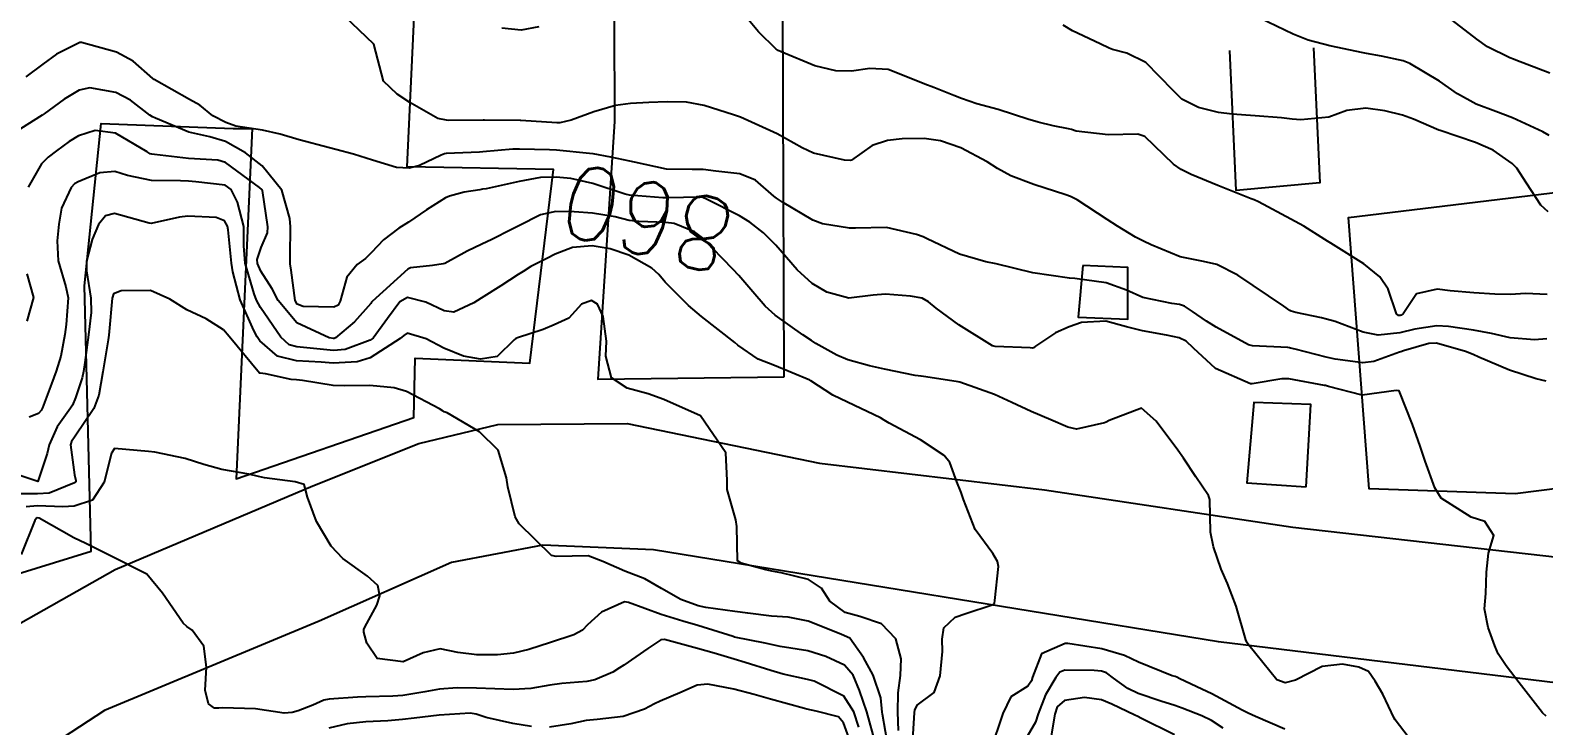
# Model space of a CAD drawing. Header units: metres. Extents: x 307586 to 320046, y 7427249 to 7434250.
# Drawn here: x 319499 to 319581.3, y 7429212.6 to 7429250.4 of the extents above; entities that cross this region are included whole.
import ezdxf
from ezdxf.enums import TextEntityAlignment as Align

# ---------------------------------------------------------------- set-up
doc = ezdxf.new("R2010")
doc.units = ezdxf.units.M
doc.header["$MEASUREMENT"] = 0
for name, color, linetype in [('Cotas', 45, 'Continuous'), ('Curvas de Nivel 1m', 11, 'Continuous'), ('Curvas de Nivel 5m', 15, 'Continuous'), ('Edificações', 30, 'Continuous'), ('Vias Primárias', 230, 'Continuous')]:
    doc.layers.add(name, color=color, linetype=linetype)
doc.styles.add('Style-STANDARD', font='STANDARD.shx')

msp = doc.modelspace()

# ---------------------------------------------------------------- linework, layer by layer
at = {"layer": 'Curvas de Nivel 1m', "flags": 128}
for points, elevation in [([(319581.48, 7429233.612), (319580.803, 7429233.563), (319579.481, 7429233.669), (319578.473, 7429233.905), (319577.484, 7429234.085), (319576.139, 7429234.291), (319575.487, 7429234.331), (319574.307, 7429234.139), (319573.483, 7429233.935), (319572.308, 7429233.814), (319571.483, 7429233.981), (319569.955, 7429234.549), (319569.49, 7429234.691), (319569.222, 7429234.756), (319567.829, 7429235.045), (319567.569, 7429235.124), (319567.494, 7429235.165), (319567.165, 7429235.384), (319565.507, 7429236.511), (319564.672, 7429237.078), (319563.521, 7429237.653), (319562.806, 7429237.818), (319561.527, 7429238.08), (319559.947, 7429238.725), (319559.54, 7429238.924), (319559.107, 7429239.147), (319558.125, 7429239.738), (319557.552, 7429240.116), (319555.918, 7429241.186), (319555.565, 7429241.356), (319555.313, 7429241.447), (319553.575, 7429242.009), (319552.324, 7429242.486), (319551.588, 7429242.883), (319551.025, 7429243.246), (319549.594, 7429244.008), (319548.484, 7429244.392), (319547.601, 7429244.516), (319546.412, 7429244.49), (319545.599, 7429244.405), (319544.777, 7429244.14), (319543.639, 7429243.339), (319543.583, 7429243.314), (319543.269, 7429243.343), (319541.588, 7429243.714), (319540.959, 7429243.999), (319539.604, 7429244.76), (319538.202, 7429245.401), (319537.799, 7429245.591), (319537.616, 7429245.679), (319537.23, 7429245.801), (319535.622, 7429246.31), (319534.665, 7429246.486), (319533.623, 7429246.505), (319532.623, 7429246.47), (319531.622, 7429246.414), (319530.808, 7429246.302), (319529.618, 7429245.963), (319528.397, 7429245.518), (319527.769, 7429245.369), (319527.61, 7429245.365), (319525.662, 7429245.499), (319525.612, 7429245.502), (319523.678, 7429245.513), (319523.612, 7429245.515), (319521.717, 7429245.494), (319521.611, 7429245.503), (319521.146, 7429245.605), (319519.621, 7429246.467), (319518.921, 7429246.926), (319518.181, 7429247.642), (319517.663, 7429249.65), (319515.681, 7429251.526)], 862), ([(319581.504, 7429236.02), (319580.318, 7429236.078), (319579.504, 7429236.032), (319578.644, 7429236.053), (319577.505, 7429236.122), (319576.226, 7429236.223), (319575.507, 7429236.31), (319574.398, 7429236.067), (319573.671, 7429234.968), (319573.554, 7429234.908), (319573.492, 7429234.893), (319573.411, 7429234.89), (319573.293, 7429234.973), (319572.84, 7429236.314), (319572.393, 7429236.987), (319571.523, 7429237.7), (319569.737, 7429238.821), (319569.542, 7429238.933), (319569.399, 7429239.022), (319568.256, 7429239.746), (319567.554, 7429240.132), (319565.788, 7429241.068), (319565.564, 7429241.173), (319565.399, 7429241.238), (319563.576, 7429241.955), (319562.135, 7429242.562), (319561.588, 7429242.823), (319561.165, 7429243.124), (319559.608, 7429244.62), (319559.218, 7429244.755), (319557.608, 7429244.706), (319555.876, 7429244.922), (319555.611, 7429245), (319555.459, 7429245.039), (319554.621, 7429245.205), (319553.798, 7429245.4), (319553.615, 7429245.45), (319553.299, 7429245.54), (319551.621, 7429246.084), (319550.468, 7429246.408), (319549.627, 7429246.697), (319549.223, 7429246.86), (319548.13, 7429247.283), (319547.636, 7429247.466), (319547.325, 7429247.606), (319545.647, 7429248.26), (319544.642, 7429248.331), (319543.646, 7429248.185), (319542.799, 7429248.196), (319541.649, 7429248.459), (319539.814, 7429249.225), (319539.662, 7429249.302), (319539.549, 7429249.382), (319538.593, 7429250.317), (319537.683, 7429251.41)], 863), ([(319581.651, 7429248.07), (319579.786, 7429248.774), (319579.662, 7429248.828), (319579.468, 7429248.903), (319578.258, 7429249.51), (319577.673, 7429249.926), (319576.328, 7429250.944)], 866), ([(319526.633, 7429250.581), (319525.671, 7429250.4), (319524.616, 7429250.51)], 863), ([(319581.559, 7429240.516), (319581.152, 7429240.884), (319580.381, 7429242.092), (319579.845, 7429242.897), (319579.595, 7429243.155), (319578.563, 7429243.876), (319577.607, 7429244.305), (319575.685, 7429244.949), (319575.613, 7429244.974), (319574.223, 7429245.568), (319573.621, 7429245.786), (319572.659, 7429246.025), (319571.625, 7429246.169), (319570.594, 7429246.04), (319569.619, 7429245.674), (319568.104, 7429245.529), (319567.618, 7429245.575), (319567.044, 7429245.63), (319565.62, 7429245.756), (319564.363, 7429245.832), (319563.621, 7429245.925), (319562.534, 7429246.201), (319561.628, 7429246.648), (319561.15, 7429247.125), (319559.655, 7429248.642), (319558.637, 7429249.155), (319557.848, 7429249.351), (319557.665, 7429249.42), (319557.172, 7429249.671), (319555.675, 7429250.373), (319555.157, 7429250.677)], 864), ([(319581.449, 7429231.314), (319580.895, 7429231.442), (319579.458, 7429231.902), (319577.783, 7429232.611), (319577.47, 7429232.756), (319577.062, 7429232.934), (319575.477, 7429233.382), (319575.064, 7429233.367), (319573.682, 7429232.968), (319573.529, 7429232.912), (319573.472, 7429232.887), (319572.067, 7429232.387), (319571.463, 7429232.317), (319569.965, 7429232.516), (319569.467, 7429232.625), (319567.786, 7429233.045), (319567.538, 7429233.114), (319567.474, 7429233.131), (319567.385, 7429233.139), (319565.474, 7429233.227), (319565.257, 7429233.29), (319563.484, 7429234.241), (319562.967, 7429234.577), (319562.197, 7429235.109), (319561.773, 7429235.393), (319561.497, 7429235.486), (319561.081, 7429235.54), (319559.5, 7429235.866), (319558.609, 7429236.258), (319557.508, 7429236.658), (319555.8, 7429236.897), (319555.51, 7429236.924), (319553.513, 7429237.21), (319551.52, 7429237.689), (319550.964, 7429237.803), (319549.527, 7429238.219), (319547.763, 7429239.063), (319547.541, 7429239.165), (319547.189, 7429239.294), (319545.547, 7429239.681), (319543.862, 7429239.643), (319543.546, 7429239.641), (319542.071, 7429239.878), (319541.55, 7429240.076), (319539.888, 7429241.048), (319539.562, 7429241.265), (319539.495, 7429241.314), (319539.414, 7429241.382), (319538.427, 7429242.252), (319537.575, 7429242.593), (319536.261, 7429242.739), (319535.577, 7429242.82), (319534.972, 7429242.834), (319533.577, 7429242.848), (319531.84, 7429243.218), (319531.581, 7429243.281), (319530.559, 7429243.49), (319529.586, 7429243.675), (319529.39, 7429243.699), (319527.588, 7429243.877), (319527.217, 7429243.905), (319525.589, 7429243.937), (319525.218, 7429243.927), (319523.586, 7429243.78), (319523.401, 7429243.766), (319521.584, 7429243.702), (319521.499, 7429243.686), (319521.322, 7429243.603), (319520.142, 7429243.05), (319519.576, 7429242.906), (319518.884, 7429242.938), (319517.58, 7429243.34), (319516.554, 7429243.66), (319515.587, 7429243.924), (319515.253, 7429244.01), (319513.594, 7429244.446), (319512.555, 7429244.754), (319511.602, 7429244.97), (319510.146, 7429245.194), (319509.607, 7429245.378), (319508.902, 7429245.751), (319508.191, 7429246.334), (319507.622, 7429246.643), (319505.7, 7429247.722), (319505.633, 7429247.771), (319504.561, 7429248.725), (319503.647, 7429249.207), (319501.745, 7429249.746), (319501.652, 7429249.746), (319500.394, 7429249.104), (319499.64, 7429248.554), (319498.73, 7429247.874)], 861), ([(319574.692, 7429210.955), (319573.232, 7429212.895), (319573.179, 7429212.971), (319572.552, 7429214.286), (319572.147, 7429214.987), (319571.773, 7429215.507), (319571.26, 7429215.756), (319570.359, 7429215.912), (319569.261, 7429215.79), (319567.806, 7429215.042), (319567.251, 7429214.907), (319566.789, 7429215.055), (319565.272, 7429216.943), (319565.183, 7429217.071), (319565.112, 7429217.235), (319564.583, 7429219.077), (319564.101, 7429220.296), (319563.768, 7429221.086), (319563.341, 7429222.304), (319563.177, 7429223.093), (319563.153, 7429224.875), (319563.072, 7429225.095), (319562.375, 7429226.098), (319561.706, 7429227.115), (319561.4, 7429227.561), (319560.222, 7429229.132), (319559.43, 7429229.84), (319557.671, 7429229.166), (319557.51, 7429229.08), (319557.421, 7429229.052), (319555.892, 7429228.709), (319555.417, 7429228.811), (319554.499, 7429229.199), (319553.427, 7429229.654), (319552.365, 7429230.159), (319551.436, 7429230.589), (319549.542, 7429231.259), (319549.443, 7429231.282), (319547.698, 7429231.539), (319547.446, 7429231.576), (319547.112, 7429231.628), (319545.45, 7429231.973), (319544.618, 7429232.151), (319543.454, 7429232.466), (319542.847, 7429232.729), (319541.712, 7429233.356), (319541.465, 7429233.519), (319541.005, 7429233.83), (319539.486, 7429234.907), (319538.957, 7429235.388), (319538.281, 7429236.178), (319537.51, 7429237.069), (319537.191, 7429237.413), (319535.538, 7429239.106), (319535.097, 7429239.434), (319533.99, 7429239.888), (319533.548, 7429239.948), (319532.067, 7429239.994), (319531.549, 7429240.061), (319530.794, 7429240.244), (319529.552, 7429240.446), (319528.554, 7429240.516), (319527.553, 7429240.544), (319526.732, 7429240.357), (319525.545, 7429239.767), (319525.147, 7429239.556), (319524.085, 7429239.021), (319523.531, 7429238.759), (319522.727, 7429238.38), (319521.515, 7429237.722), (319521.421, 7429237.694), (319520.852, 7429237.607), (319519.65, 7429237.48), (319519.511, 7429237.399), (319517.574, 7429235.649), (319517.536, 7429235.606), (319517.491, 7429235.544), (319516.596, 7429234.539), (319515.574, 7429233.669), (319515.498, 7429233.634), (319515.463, 7429233.632), (319515.219, 7429233.672), (319513.475, 7429234.479), (319512.454, 7429235.706), (319512.124, 7429236.338), (319511.509, 7429237.292), (319511.318, 7429237.722), (319511.305, 7429237.932), (319511.522, 7429238.591), (319511.866, 7429239.38), (319511.89, 7429239.716), (319511.596, 7429241.687), (319511.585, 7429241.72), (319511.563, 7429241.746), (319511.439, 7429241.847), (319509.578, 7429243.21), (319509.175, 7429243.342), (319507.579, 7429243.42), (319505.726, 7429243.644), (319505.582, 7429243.661), (319505.478, 7429243.688), (319505.318, 7429243.794), (319503.598, 7429244.804), (319502.487, 7429244.944), (319501.595, 7429244.658), (319501.082, 7429244.353), (319500.396, 7429243.852), (319499.938, 7429243.498), (319499.576, 7429243.129), (319498.843, 7429241.871)], 859), ([(319546.97, 7429211.528), (319547.076, 7429213.291), (319547.096, 7429213.42), (319547.229, 7429213.688), (319548.137, 7429214.379), (319548.468, 7429215.272), (319548.592, 7429216.596), (319548.581, 7429217.27), (319548.664, 7429217.888), (319549.291, 7429218.465), (319549.868, 7429218.68), (319551.301, 7429219.141), (319551.37, 7429219.171), (319551.429, 7429219.238), (319551.442, 7429219.376), (319551.639, 7429221.235), (319551.594, 7429221.503), (319551.33, 7429221.928), (319550.382, 7429223.25), (319549.747, 7429224.876), (319549.623, 7429225.257), (319549.379, 7429225.834), (319549.006, 7429226.883), (319548.689, 7429227.271), (319547.405, 7429228.115), (319545.694, 7429229.032), (319545.421, 7429229.195), (319545.224, 7429229.312), (319543.431, 7429230.171), (319542.634, 7429230.541), (319541.443, 7429231.326), (319541.38, 7429231.361), (319539.451, 7429232.157), (319538.571, 7429232.51), (319537.462, 7429233.27), (319537.3, 7429233.412), (319535.484, 7429234.822), (319534.772, 7429235.437), (319533.505, 7429236.696), (319533.16, 7429237.106), (319532.784, 7429237.461), (319531.523, 7429238.158), (319530.508, 7429238.51), (319529.531, 7429238.672), (319528.469, 7429238.575), (319527.523, 7429238.224), (319527.063, 7429237.992), (319526.207, 7429237.543), (319525.774, 7429237.284), (319525.508, 7429237.106), (319524.57, 7429236.492), (319523.495, 7429235.828), (319523.09, 7429235.576), (319522.003, 7429235.074), (319521.486, 7429235.143), (319520.489, 7429235.61), (319519.495, 7429235.863), (319519.065, 7429235.626), (319518.401, 7429234.714), (319517.612, 7429233.648), (319517.462, 7429233.54), (319516.09, 7429233.03), (319515.456, 7429232.982), (319514.012, 7429233.13), (319513.458, 7429233.172), (319513.043, 7429233.281), (319512.594, 7429233.703), (319511.487, 7429235.312), (319511.276, 7429235.722), (319511.153, 7429236.067), (319510.663, 7429237.728), (319510.577, 7429238.675), (319510.574, 7429239.73), (319510.236, 7429241.049), (319509.901, 7429241.737), (319509.565, 7429241.967), (319507.967, 7429242.164), (319507.567, 7429242.188), (319507.137, 7429242.204), (319505.567, 7429242.223), (319504.262, 7429242.502), (319503.572, 7429242.71), (319502.756, 7429242.644), (319501.566, 7429242.164), (319501.368, 7429242.039), (319501.186, 7429241.844), (319500.664, 7429240.731), (319500.521, 7429239.85), (319500.435, 7429238.94), (319500.485, 7429237.85), (319500.901, 7429236.444), (319501.023, 7429235.845), (319500.916, 7429234.4), (319500.847, 7429233.846), (319500.63, 7429232.669), (319500.372, 7429231.851), (319500.112, 7429231.174), (319499.625, 7429229.858), (319499.556, 7429229.714), (319499.41, 7429229.546), (319498.896, 7429229.356)], 858), ([(319546.205, 7429212.308), (319546.16, 7429213.301), (319546.188, 7429214.351), (319546.308, 7429215.299), (319546.358, 7429216.203), (319546.065, 7429217.302), (319545.285, 7429218.118), (319544.109, 7429218.504), (319543.294, 7429218.734), (319542.477, 7429219.342), (319542.017, 7429220.056), (319541.315, 7429220.523), (319539.817, 7429220.876), (319539.319, 7429220.977), (319538.983, 7429221.049), (319537.649, 7429221.405), (319537.453, 7429221.537), (319537.41, 7429223.409), (319537.348, 7429223.773), (319536.886, 7429225.415), (319536.889, 7429225.904), (319536.818, 7429227.416), (319535.423, 7429229.43), (319533.432, 7429230.322), (319532.585, 7429230.614), (319531.437, 7429230.929), (319530.582, 7429231.489), (319530.284, 7429232.663), (319530.321, 7429233.491), (319530.14, 7429234.836), (319529.833, 7429235.497), (319529.495, 7429235.706), (319528.963, 7429235.508), (319528.264, 7429234.735), (319527.475, 7429234.368), (319526.878, 7429234.129), (319525.465, 7429233.668), (319525.381, 7429233.635), (319525.291, 7429233.552), (319524.362, 7429232.653), (319523.452, 7429232.506), (319522.543, 7429232.673), (319521.458, 7429233.114), (319520.512, 7429233.61), (319519.468, 7429233.93), (319519.286, 7429233.802), (319519.096, 7429233.626), (319517.452, 7429232.588), (319516.75, 7429232.357), (319515.449, 7429232.299), (319514.787, 7429232.34), (319513.45, 7429232.412), (319512.417, 7429232.67), (319511.461, 7429233.501), (319511.317, 7429233.721), (319511.131, 7429234.06), (319510.39, 7429235.731), (319509.982, 7429237.261), (319509.905, 7429237.736), (319509.723, 7429239.546), (319509.699, 7429239.738), (319509.537, 7429240.033), (319509.074, 7429240.212), (319507.541, 7429240.284), (319507.078, 7429240.237), (319505.534, 7429239.894), (319505.427, 7429239.899), (319503.542, 7429240.439), (319503.053, 7429240.312), (319502.675, 7429239.829), (319502.332, 7429239.025), (319502.017, 7429237.835), (319502.021, 7429237.322), (319502.254, 7429235.832), (319502.271, 7429235.039), (319502.134, 7429233.83), (319501.934, 7429232.319), (319501.865, 7429231.834), (319501.787, 7429231.485), (319501.421, 7429230.403), (319501.256, 7429230.001), (319501.159, 7429229.843), (319500.423, 7429228.829), (319499.995, 7429227.854), (319499.875, 7429227.368), (319499.373, 7429225.86), (319497.85, 7429226.355)], 857), ([(319498.781, 7429237.146), (319499.136, 7429235.865), (319498.773, 7429234.571)], 859), ([(319545.653, 7429211.305), (319545.339, 7429213.192), (319545.321, 7429213.309), (319545.234, 7429214.079), (319544.833, 7429215.314), (319544.297, 7429216.285), (319543.565, 7429217.327), (319543.275, 7429217.457), (319543.069, 7429217.54), (319541.286, 7429218.256), (319540.194, 7429218.466), (319539.29, 7429218.535), (319537.999, 7429218.692), (319537.294, 7429218.789), (319535.726, 7429218.996), (319535.298, 7429219.093), (319534.366, 7429219.439), (319533.309, 7429220.038), (319532.407, 7429220.557), (319531.318, 7429220.973), (319530.123, 7429221.492), (319529.326, 7429221.813), (319527.574, 7429221.775), (319527.326, 7429221.819), (319525.564, 7429223.548), (319525.349, 7429223.924), (319524.956, 7429225.554), (319524.874, 7429226.059), (319524.42, 7429227.56), (319523.408, 7429228.551), (319521.639, 7429229.597), (319521.476, 7429229.651), (319521.424, 7429229.672), (319521.227, 7429229.8), (319519.434, 7429230.742), (319518.754, 7429230.948), (319517.437, 7429231.079), (319516.044, 7429231.057), (319515.437, 7429231.08), (319513.78, 7429231.346), (319513.44, 7429231.376), (319513.154, 7429231.409), (319511.759, 7429231.715), (319511.469, 7429231.746), (319511.443, 7429231.748), (319509.787, 7429233.737), (319509.468, 7429234.109), (319508.537, 7429234.694), (319507.484, 7429235.189), (319506.563, 7429235.779), (319505.497, 7429236.244), (319503.901, 7429236.218), (319503.495, 7429236.067), (319503.433, 7429235.881), (319503.427, 7429235.821), (319503.264, 7429234.015), (319503.241, 7429233.813), (319503.204, 7429233.557), (319502.919, 7429231.818), (319502.699, 7429230.546), (319502.416, 7429229.825), (319501.398, 7429228.314), (319501.201, 7429228.036), (319501.147, 7429227.842), (319501.377, 7429226.218), (319501.437, 7429225.903), (319501.435, 7429225.839), (319501.411, 7429225.801), (319501.372, 7429225.778), (319499.992, 7429225.225), (319499.363, 7429225.185), (319498.06, 7429225.182)], 856), ([(319544.042, 7429212.494), (319543.767, 7429213.325), (319543.235, 7429214.168), (319541.618, 7429214.984), (319541.249, 7429215.073), (319539.936, 7429215.373), (319539.255, 7429215.562), (319537.868, 7429216.009), (319537.261, 7429216.194), (319536.168, 7429216.517), (319535.266, 7429216.771), (319533.469, 7429217.25), (319533.271, 7429217.24), (319532.568, 7429216.763), (319531.257, 7429215.853), (319531.031, 7429215.707), (319530.652, 7429215.486), (319529.688, 7429215.054), (319529.245, 7429214.971), (319527.893, 7429214.871), (319527.241, 7429214.766), (319526.196, 7429214.583), (319525.238, 7429214.538), (319524.234, 7429214.564), (319523.239, 7429214.613), (319522.19, 7429214.634), (319521.237, 7429214.553), (319520.439, 7429214.404), (319519.232, 7429214.205), (319518.69, 7429214.169), (319517.23, 7429214.139), (319516.771, 7429214.113), (319515.228, 7429214.003), (319514.937, 7429213.963), (319514.342, 7429213.679), (319513.531, 7429213.375), (319513.219, 7429213.292), (319512.774, 7429213.252), (319511.221, 7429213.485), (319509.417, 7429213.542), (319509.221, 7429213.521), (319508.989, 7429213.512), (319508.66, 7429213.748), (319508.483, 7429214.502), (319508.559, 7429215.75), (319508.398, 7429216.886), (319507.765, 7429217.763), (319507.473, 7429217.965), (319507.277, 7429218.149), (319506.161, 7429219.781), (319505.308, 7429220.82), (319503.323, 7429221.81), (319501.977, 7429222.478), (319501.332, 7429222.783), (319499.44, 7429223.859), (319499.343, 7429223.879), (319499.325, 7429223.878), (319499.296, 7429223.861), (319499.214, 7429223.734), (319498.465, 7429221.873)], 854), ([(319567.223, 7429212.381), (319565.627, 7429213.066), (319565.235, 7429213.243), (319564.9, 7429213.41), (319563.245, 7429214.304), (319562.711, 7429214.561), (319561.509, 7429215.116), (319561.347, 7429215.212), (319561.254, 7429215.251), (319561.087, 7429215.289), (319559.262, 7429216.02), (319558.499, 7429216.385), (319557.269, 7429216.745), (319555.424, 7429217.036), (319555.271, 7429217.041), (319553.988, 7429216.481), (319553.504, 7429215.207), (319553.445, 7429215.014), (319553.246, 7429214.725), (319552.323, 7429214.137), (319551.884, 7429213.23), (319551.203, 7429211.24)], 858), ([(319563.872, 7429212.435), (319563.229, 7429212.846), (319562.716, 7429213.098), (319561.645, 7429213.522), (319561.238, 7429213.659), (319560.475, 7429213.894), (319559.245, 7429214.321), (319558.69, 7429214.591), (319557.907, 7429215.16), (319557.526, 7429215.437), (319557.257, 7429215.532), (319556.858, 7429215.573), (319555.257, 7429215.582), (319554.975, 7429215.473), (319554.773, 7429215.195), (319554.202, 7429214.242), (319553.802, 7429213.204), (319553.663, 7429212.761), (319553.211, 7429211.981)], 857), ([(319543.722, 7429211.325), (319543.217, 7429212.729), (319542.935, 7429213.049), (319541.723, 7429213.352), (319541.225, 7429213.474), (319541.081, 7429213.505), (319539.232, 7429214.018), (319538.36, 7429214.27), (319537.24, 7429214.552), (319535.837, 7429214.831), (319535.243, 7429214.78), (319534.315, 7429214.361), (319533.23, 7429213.899), (319532.931, 7429213.751), (319532.378, 7429213.463), (319531.219, 7429213.061), (319529.812, 7429212.899), (319529.216, 7429212.847), (319528.374, 7429212.673), (319527.212, 7429212.481)], 853), ([(319561.217, 7429212.061), (319559.389, 7429212.98), (319559.232, 7429213.065), (319559.065, 7429213.143), (319557.816, 7429213.739), (319557.241, 7429213.971), (319556.319, 7429214.103), (319555.24, 7429213.94), (319554.843, 7429213.588), (319554.713, 7429213.195), (319554.501, 7429211.907)], 856), ([(319526.23, 7429212.523), (319525.214, 7429212.679), (319523.777, 7429213.005), (319523.219, 7429213.196), (319522.893, 7429213.248), (319521.218, 7429213.141), (319519.852, 7429212.978), (319519.216, 7429212.899), (319518.419, 7429212.836), (319517.214, 7429212.777), (319516.21, 7429212.663), (319515.211, 7429212.435)], 853)]:
    msp.add_lwpolyline(points, dxfattribs=dict(at, elevation=elevation))
at = {"layer": 'Curvas de Nivel 5m', "flags": 128}
for points, elevation in [([(319581.611, 7429244.68), (319581.256, 7429244.884), (319579.62, 7429245.64), (319578.702, 7429245.992), (319577.627, 7429246.382), (319576.622, 7429246.94), (319575.643, 7429247.635), (319574.029, 7429248.602), (319573.659, 7429248.746), (319572.482, 7429248.992), (319571.664, 7429249.143), (319571.492, 7429249.174), (319569.668, 7429249.551), (319568.501, 7429249.867), (319567.674, 7429250.198), (319565.858, 7429251.068)], 865), ([(319581.447, 7429213.089), (319581.237, 7429213.261), (319579.983, 7429214.893), (319579.262, 7429215.821), (319578.839, 7429216.477), (319578.647, 7429216.909), (319578.286, 7429217.917), (319578.096, 7429218.918), (319578.156, 7429219.762), (319578.203, 7429220.917), (319578.299, 7429221.955), (319578.596, 7429222.911), (319578.113, 7429223.672), (319577.363, 7429223.907), (319575.727, 7429224.946), (319575.378, 7429225.507), (319574.855, 7429226.955), (319574.591, 7429227.772), (319574.179, 7429228.962), (319573.441, 7429230.782), (319573.274, 7429230.806), (319571.438, 7429230.555), (319569.609, 7429231.018), (319569.444, 7429231.067), (319569.383, 7429231.082), (319567.449, 7429231.432), (319567.066, 7429231.436), (319565.444, 7429231.164), (319565.352, 7429231.163), (319563.457, 7429231.997), (319562.249, 7429233.108), (319561.853, 7429233.49), (319561.478, 7429233.668), (319560.792, 7429233.814), (319559.482, 7429234.054), (319558.604, 7429234.273), (319557.487, 7429234.583), (319556.169, 7429234.5), (319555.484, 7429234.265), (319554.74, 7429233.938), (319553.659, 7429233.208), (319553.554, 7429233.126), (319553.471, 7429233.109), (319553.377, 7429233.117), (319551.463, 7429233.2), (319551.323, 7429233.241), (319549.48, 7429234.38), (319548.251, 7429235.279), (319547.839, 7429235.628), (319547.498, 7429235.827), (319546.853, 7429235.943), (319545.5, 7429236.041), (319544.826, 7429235.99), (319543.498, 7429235.836), (319542.309, 7429236.156), (319541.506, 7429236.625), (319540.682, 7429237.368), (319539.533, 7429238.702), (319538.851, 7429239.39), (319538.112, 7429239.965), (319537.552, 7429240.31), (319535.802, 7429241.187), (319535.562, 7429241.307), (319535.458, 7429241.327), (319533.561, 7429241.29), (319533.39, 7429241.291), (319531.562, 7429241.427), (319531.323, 7429241.482), (319529.569, 7429242.059), (319528.382, 7429242.329), (319527.572, 7429242.414), (319526.719, 7429242.391), (319525.569, 7429242.178), (319523.765, 7429241.777), (319523.565, 7429241.749), (319523.417, 7429241.729), (319522.575, 7429241.59), (319521.778, 7429241.381), (319521.56, 7429241.278), (319520.529, 7429240.634), (319519.546, 7429239.97), (319519.008, 7429239.628), (319518.181, 7429238.993), (319517.523, 7429238.312), (319517.194, 7429237.977), (319516.753, 7429237.658), (319516.194, 7429236.975), (319515.829, 7429235.667), (319515.712, 7429235.446), (319515.488, 7429235.334), (319513.805, 7429235.37), (319513.49, 7429235.493), (319513.376, 7429235.692), (319513.156, 7429237.35), (319513.109, 7429237.704), (319513.109, 7429238.112), (319513.115, 7429239.704), (319513.088, 7429240.164), (319512.648, 7429241.709), (319511.576, 7429243.032), (319510.672, 7429243.729), (319509.592, 7429244.344), (319508.738, 7429244.611), (319507.599, 7429244.866), (319505.78, 7429245.618), (319505.612, 7429245.701), (319505.475, 7429245.792), (319504.411, 7429246.599), (319503.625, 7429247.02), (319502.197, 7429247.265), (319501.626, 7429247.142), (319500.812, 7429246.658), (319499.711, 7429245.859), (319499.656, 7429245.816), (319499.612, 7429245.79), (319498.438, 7429245.04)], 860), ([(319544.978, 7429211.54), (319544.477, 7429213.317), (319544.082, 7429214.479), (319543.73, 7429215.325), (319543.258, 7429215.852), (319542.254, 7429216.337), (319541.266, 7429216.641), (319539.759, 7429216.884), (319539.269, 7429216.979), (319538.942, 7429217.058), (319537.273, 7429217.391), (319537.205, 7429217.411), (319535.282, 7429218.018), (319534.466, 7429218.257), (319533.291, 7429218.624), (319531.512, 7429219.265), (319531.3, 7429219.299), (319530.039, 7429218.745), (319529.281, 7429218.057), (319529.012, 7429217.769), (319528.54, 7429217.511), (319527.268, 7429217.085), (319526.093, 7429216.713), (319525.263, 7429216.51), (319524.394, 7429216.426), (319523.261, 7429216.417), (319522.232, 7429216.555), (319521.264, 7429216.75), (319520.348, 7429216.524), (319519.257, 7429216.041), (319517.842, 7429216.224), (319517.267, 7429217.055), (319517.105, 7429217.652), (319517.106, 7429217.821), (319517.28, 7429218.136), (319517.814, 7429219.123), (319517.979, 7429219.64), (319517.867, 7429220.2), (319517.313, 7429220.701), (319515.961, 7429221.664), (319515.33, 7429222.338), (319514.531, 7429223.678), (319514.047, 7429224.999), (319513.857, 7429225.685), (319513.374, 7429225.831), (319511.714, 7429226.053), (319511.377, 7429226.122), (319510.856, 7429226.247), (319509.381, 7429226.501), (319508.415, 7429226.786), (319507.386, 7429227.106), (319505.735, 7429227.441), (319505.39, 7429227.493), (319503.549, 7429227.651), (319503.389, 7429227.391), (319502.985, 7429225.816), (319502.346, 7429224.837), (319501.353, 7429224.506), (319500.733, 7429224.466), (319499.353, 7429224.524), (319498.739, 7429224.483)], 855)]:
    msp.add_lwpolyline(points, dxfattribs=dict(at, elevation=elevation))
at = {"layer": 'Edificações'}
for points in [[(319539.982, 7429231.556), (319539.871, 7429261.963), (319541.259, 7429262.502), (319540.525, 7429270.398), (319530.474, 7429269.609), (319529.627, 7429275.87), (319519.34, 7429274.534), (319520.259, 7429261.487), (319530.689, 7429261.882), (319530.753, 7429245.438), (319529.85, 7429231.425), (319539.982, 7429231.556)], [(319491.522, 7429218.738), (319502.278, 7429222.059), (319501.906, 7429236.5), (319502.826, 7429245.323), (319510.008, 7429245.054), (319511.034, 7429245.054), (319510.168, 7429225.994), (319519.835, 7429229.339), (319519.912, 7429232.56), (319526.136, 7429232.286), (319527.436, 7429242.823), (319519.463, 7429242.966), (319520.306, 7429260.818)], [(319568.793, 7429249.453), (319569.126, 7429242.094), (319564.572, 7429241.688), (319564.239, 7429249.305)], [(319596.408, 7429249.353), (319597.596, 7429243.303), (319602.238, 7429244.038), (319604.331, 7429231.634), (319609.708, 7429232.765), (319610.67, 7429226.941), (319591.142, 7429224.284), (319590.342, 7429226.529), (319579.757, 7429225.173), (319571.819, 7429225.457), (319570.687, 7429240.213), (319584.612, 7429241.91), (319586.033, 7429232.369), (319589.729, 7429232.937), (319587.625, 7429247.021), (319587.252, 7429249.246)], [(319556.237, 7429237.605), (319555.978, 7429234.794), (319558.681, 7429234.683), (319558.681, 7429237.494), (319556.237, 7429237.605)], [(319568.385, 7429225.565), (319568.644, 7429230.039), (319565.534, 7429230.15), (319565.164, 7429225.787), (319568.385, 7429225.565)]]:
    msp.add_lwpolyline(points, dxfattribs=at)
at = {"layer": 'Vias Primárias'}
msp.add_lwpolyline([(319678.65, 7429233.297), (319650.831, 7429225.865), (319625.664, 7429218.958), (319607.549, 7429216.05), (319596.982, 7429214.65), (319584.042, 7429214.65), (319563.618, 7429217.128), (319532.87, 7429222.133), (319526.854, 7429222.383), (319521.874, 7429221.448), (319514.673, 7429218.253), (319503.002, 7429213.396), (319493.458, 7429207.179), (319484.173, 7429201.343), (319475.609, 7429195.72), (319470.927, 7429192.993, -0.058862), (319466.299, 7429190.984, -0.001677), (319458.345, 7429188.621, -0.041675), (319448.503, 7429186.604, -0.033634), (319434.364, 7429185.875, -0.048962)], format="xyb", dxfattribs=at)
msp.add_lwpolyline([(319678.65, 7429233.297), (319650.831, 7429225.865), (319625.664, 7429218.958), (319607.549, 7429216.05), (319596.982, 7429214.65), (319584.042, 7429214.65), (319563.618, 7429217.128), (319532.87, 7429222.133), (319526.854, 7429222.383), (319521.874, 7429221.448), (319514.673, 7429218.253), (319503.002, 7429213.396), (319493.458, 7429207.179), (319484.173, 7429201.343), (319475.609, 7429195.72), (319470.927, 7429192.993, -0.058862), (319466.299, 7429190.984, -0.001677), (319458.345, 7429188.621, -0.041675), (319448.503, 7429186.604, -0.033634), (319434.364, 7429185.875, -0.048962)], format="xyb", dxfattribs=at)
msp.add_lwpolyline([(319435.998, 7429192.479), (319442.909, 7429192.435), (319449.359, 7429193.336), (319456.952, 7429195.145), (319463.132, 7429196.902), (319468.961, 7429199.123), (319477.493, 7429204.991), (319486.885, 7429211.088), (319497.179, 7429217.451), (319503.59, 7429221.063), (319514.338, 7429225.622), (319520.112, 7429227.92), (319524.404, 7429228.962), (319531.441, 7429229.007), (319541.913, 7429226.843), (319554.15, 7429225.397), (319567.654, 7429223.363), (319583.992, 7429221.518)], dxfattribs=at)
msp.add_lwpolyline([(319435.998, 7429192.479), (319442.909, 7429192.435), (319449.359, 7429193.336), (319456.952, 7429195.145), (319463.132, 7429196.902), (319468.961, 7429199.123), (319477.493, 7429204.991), (319486.885, 7429211.088), (319497.179, 7429217.451), (319503.59, 7429221.063), (319514.338, 7429225.622), (319520.112, 7429227.92), (319524.404, 7429228.962), (319531.441, 7429229.007), (319541.913, 7429226.843), (319554.15, 7429225.397), (319567.654, 7429223.363), (319583.992, 7429221.518)], dxfattribs=at)

# ---------------------------------------------------------------- texts
at = {"layer": 'Cotas', "style": 'Style-STANDARD'}
msp.add_text('860', height=4, rotation=165.47936, dxfattribs=at).set_placement((319532.526, 7429240.162, 860), align=Align.MIDDLE_CENTER)

doc.saveas('drawing.dxf')
